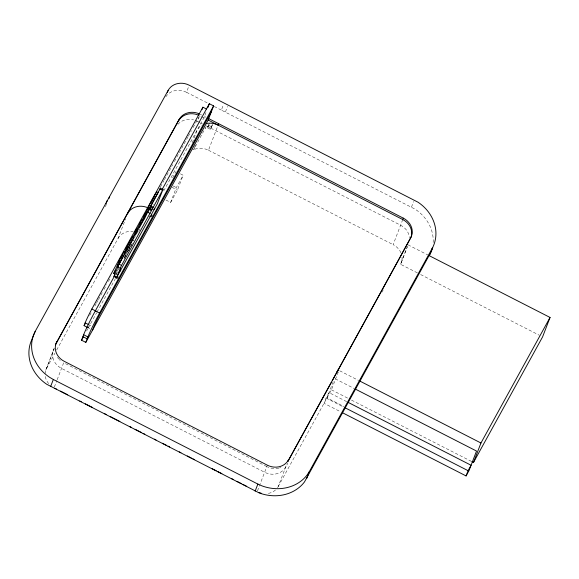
<?xml version="1.0" encoding="UTF-8"?>
<svg xmlns="http://www.w3.org/2000/svg" width="579" height="579" viewBox="0 0 579 579"><rect width="100%" height="100%" fill="white"/><g stroke="black" fill="none" stroke-linecap="round" stroke-linejoin="round"><path stroke-width="0.43" stroke-dasharray="2.9 2.17" d="M133.532 240.162L133.358 240.871L133.706 240.401M45.879 369.901L54.274 348.022M45.119 373.506A15.98 14.07 21 0 1 46.638 368.222L54.108 348.775A15.98 14.07 21 0 0 61.512 368.389L264.639 472.254A15.98 14.07 21 0 0 285.642 467.166L287.821 463.2M54.361 387.025L56.851 380.548M57.162 379.737L63.69 362.729L105.436 384.08M56.662 350.013L118.094 238.396L125.556 218.942M89.759 328.582L88.341 327.852L89.427 325.022L90.845 325.753M115.901 274.793L117.407 270.863M165.804 96.838A15.98 14.07 21 0 1 186.496 92.278L188.609 86.778M199.878 122.574L197.475 121.344L199.646 115.691L201.065 116.415M192.286 142.774L197.106 130.217A15.98 14.07 21 0 1 202.411 125.013M165.912 200.016L170.646 202.44L176.342 187.589L183.145 175.234L179.989 173.62M205.958 112.521L203.902 117.87L163.372 191.511M170.646 202.44L177.442 190.086L183.145 175.234M192.235 148.991L193.661 149.715L206.008 126.787M208.722 124.688L207.499 127.872A1.723 1.52 21 0 0 205.4 128.379M209.54 123.095L207.499 127.872L210.343 129.32L212.515 124.731M210.343 129.32L212.175 124.55M212.377 124.55L211.024 128.089L208.179 126.635A3.199 2.815 21 0 0 206.167 126.258M433.164 242.529A40.002 35.218 21 0 0 415.309 209.28L221.373 110.111L223.48 104.611M195.065 146.074A7.151 0.405 -62.9 0 0 194.877 146.53L193.661 149.715L194.544 149.31A15.98 14.07 21 0 1 208.469 150.236L218.109 125.129M225.441 111.906L227.547 106.406M257.489 490.891L267.353 465.183M277.529 487.663A15.98 14.07 21 0 0 278.173 486.613L286.576 464.742M346.691 401.645L329.031 392.62L326.042 398.055L324.023 403.302L340.879 411.922M333.2 381.756L327.019 397.867L343.868 406.487M278.173 486.613L331.441 389.826L338.91 370.379M400.943 252.813A15.98 14.07 21 0 0 393.134 244.656L402.767 219.55M411.495 207.036L413.601 201.535M417.394 272.89L400.538 264.277L407.696 245.634M401.305 262.598L407.218 247.204M137.534 233.033L137.997 231.976M152.994 204.836L153.232 204.322M130.861 245.438L124.76 256.729M129.428 247.812L130.036 246.625M135.45 236.898L135.667 236.485M46.638 368.222L54.918 353.183M89.723 315.425L91.46 312.269M94.927 305.965L96.23 303.599M96.664 302.81L97.967 300.443M98.401 299.654L102.302 292.561M104.039 289.406L106.645 284.673M108.382 281.524L110.98 276.791M160.484 186.851L163.966 180.525M164.4 179.729L172.665 164.711M174.409 161.548L187.893 137.035M188.334 136.246L191.374 130.709M193.118 127.546L198.771 117.269M126.475 252.372L127.698 250.142M124.869 256.121L125.715 254.579M126.135 253.812L127.829 250.736M138.728 231.354L140.357 228.387M124.116 258.205L126.294 254.246M128.473 250.287L132.396 243.166M117.074 271.363L118.818 268.2M124.036 258.712L126.649 253.971M128.393 250.808L131.874 244.476M116.14 274.772L117.45 272.398M86.64 330.942L87.914 328.626M88.341 327.852L96.584 312.87M97.019 312.088L115.243 278.969M172.643 177.775L176.038 171.601M381.93 292.207L383.233 289.833M105.016 206.783L106.731 204.141M186.496 92.278L207.897 103.221M214.237 106.464L221.373 110.111M200.189 114.273L201.608 114.997M204.452 116.451L205.871 117.182M201.774 116.777L205.328 118.594M211.704 126.852L208.86 125.397A4.791 4.219 21 0 0 207.072 124.847M200.681 122.987L202.288 123.812M206.305 125.86L400.596 225.209A15.98 14.07 21 0 1 409.498 237.672M408.007 244.823L427.736 254.912M208.469 150.236L393.134 244.656M420.6 274.533L539.375 335.263M173.186 185.968L176.342 187.589M171.92 187.263L177.442 190.086M339.699 370.784L358.633 380.468M335.27 378.818L354.21 388.509M331.441 389.826L348.297 398.446M351.504 400.089L471.885 461.637M326.042 398.055L342.891 406.668M106.239 384.492L266.81 466.594M48.679 383.609A15.98 14.07 21 0 1 45.148 375.373M275.474 489.993A15.98 14.07 21 0 1 267.223 493.569M402.036 257.127A15.98 14.07 21 0 1 400.538 264.277M118.094 238.396A15.98 14.07 21 0 1 133.141 231.462M177.869 124.398A15.98 14.07 21 0 1 193.567 119.889M195.557 120.504A15.98 14.07 21 0 1 197.475 121.344M280.743 467.528A15.98 14.07 21 0 1 279.491 467.941M278.846 468.114A15.98 14.07 21 0 1 267.44 466.898M60.245 360.428A15.98 14.07 21 0 1 59.239 359.501M58.769 359.009A15.98 14.07 21 0 1 57.495 357.446M89.716 324.298A13.006 0.738 -62.9 0 1 90.078 323.444M118.015 269.293A1.44 1.267 21 0 1 118.818 268.699M195.297 145.532A7.151 0.405 -62.9 0 1 195.572 144.902"/><path stroke-width="0.87" d="M134.263 237.187L127.518 249.216L126.099 248.485L126.627 247.11L132.902 236.174L132.642 237.014M143.426 220.367L139.278 227.923M157.025 191.671C153.377 196.795 148.535 206.428 145.669 213.564M122.61 255.245L122.741 254.832L122.183 255.621A18.383 1.049 -62.9 0 0 120.418 258.813M131.013 239.981L130.999 239.684M140.219 223.038L139.944 223.335M154.731 196.028L150.547 203.439M124.239 252.285L124.499 251.445L122.784 254.109A40.269 2.294 -62.9 0 0 120.164 258.864L113.752 273.426L115.17 274.156M141.855 220.071L142.065 219.412L136.941 229.32M159.818 189.84L160.499 187.965L118.724 264.581L113.991 276.444L114.642 275.409M116.611 277.486L157.271 203.902L163.061 189.275L121.286 265.891L116.611 277.486L114.056 276.176M429.647 255.115L433.989 244.476A40.002 35.218 21 0 0 418.024 202.209L189.21 85.207A15.98 14.07 21 0 0 168.207 90.295L35.181 331.412L30.839 342.044A40.002 35.218 21 0 0 46.798 384.318L259.211 492.932A40.002 35.218 21 0 0 304.467 481.96L431.275 251.554A40.002 35.218 21 0 0 432.383 247.87M106.095 203.511L107.303 200.37M108.845 198.64L109.445 197.07M55.512 344.787A15.98 14.07 21 0 1 56.279 343.115L179.186 119.361A15.98 14.07 21 0 1 199.56 113.969M50.619 386.562L53.333 379.491L49.512 377.247A40.002 35.218 21 0 1 33.553 334.973L35.181 331.412M167.302 92.654L168.207 90.295M87.632 327.49L84.078 325.673L85.164 322.843A13.006 0.738 -62.9 0 1 91.844 308.998L202.903 107.202L206.457 109.018M128.277 211.871L127.735 213.282A15.98 14.07 21 0 1 148.108 207.89M162.337 189.123L209.337 103.721L213.6 105.899L208.165 120.048L85.808 342.384L81.545 340.206L83.644 334.742A19.606 1.115 -62.9 0 1 95.318 310.901L114.895 275.322M85.808 342.384L87.907 336.92A19.606 1.115 -62.9 0 1 99.574 313.08L213.6 105.899M92.604 330.03L93.689 327.207A13.006 0.738 -62.9 0 1 100.37 313.355L211.422 111.559M126.396 248.782L125.05 251.641L126.685 248.673M133.09 236.898L136.666 228.864L138.084 229.595L135.479 235.088M135.37 232.244L136.666 228.864M56.279 343.115L179.186 119.361M142.434 219.615L145.611 212.616L147.03 213.347L144.164 219.535M144.062 216.647L145.611 212.616M201.999 109.561L202.903 107.202M207.781 107.766L209.337 103.721M218.652 123.718L218.109 125.129A15.98 14.07 21 0 0 208.056 123.262L206.073 123.609M255.144 491.137L257.858 484.066L53.333 379.491M208.708 118.63L403.31 218.138A15.98 14.07 21 0 1 410.721 237.752L287.814 461.506L331.42 382.27M336.652 372.76L337.195 371.342M338.013 370.292L338.556 368.874M410.945 237.491A15.98 14.07 21 0 0 402.767 219.55L403.31 218.138M306.617 478.667L309.331 471.596L432.361 248.044M410.721 237.752L332.295 380.685M342.486 412.74L466.073 475.931L468.085 470.684L471.074 465.248L348.29 402.463M471.885 461.637L473.484 462.462L480.954 443.007L550.05 317.458L429.314 255.723M550.05 317.458L542.581 336.906L473.484 462.462M147.768 209.75L148.644 207.572M118.044 266.854L118.34 266.108M147.717 212.71L148.398 211.096M148.644 210.539L149.664 208.288M118.586 262.367L119.672 260.195M139.481 224.247L139.727 223.747M149.932 207.723L158.313 192.214M119.151 264.335L121.583 259.587A40.269 2.294 -62.9 0 1 124.203 254.832L125.846 252.162M126.099 248.485L129.906 241.566M84.078 325.673L85.381 323.306M113.752 273.426L115.315 270.581M81.545 340.206L83.246 337.116M466.073 475.931L469.062 470.503L476.531 451.048L355.788 389.312M309.331 471.596L307.181 474.889A40.002 35.218 21 0 1 261.925 485.861L257.858 484.066M208.165 120.048L402.767 219.55M160.441 188.233L162.996 189.536M159.869 188.971L162.424 190.274M150.569 205.863L153.124 207.173M150.091 206.732L152.646 208.042M149.425 208.093L151.98 209.395M149.237 208.585L151.792 209.895M148.919 209.403L151.481 210.713M147.587 212.124L150.149 213.434M143.976 215.583L145.394 216.314M135.03 231.832L136.456 232.563M126.627 247.11L128.046 247.834M125.585 250.258L127.004 250.989M360.218 381.271L480.954 443.007M118.992 264.096L121.547 265.406M117.624 266.868L120.186 268.178M345.301 407.898L468.085 470.684M91.844 308.998L96.107 311.176M95.318 310.901L99.574 313.08M85.164 322.843L88.717 324.66M83.644 334.742L87.907 336.92M82.898 336.667L87.161 338.845M54.853 388.248L56.46 389.074M60.469 391.122L67.7 394.82M79.743 400.979L81.35 401.797M85.359 403.853L92.589 407.544M104.633 413.703L106.232 414.521M110.249 416.576L119.882 421.505M129.515 426.426L131.122 427.251M135.139 429.3L141.558 432.585M143.165 433.41L144.772 434.228M154.405 439.157L156.012 439.975M162.438 443.261L166.448 445.316M168.055 446.134L169.661 446.952M179.295 451.881L180.901 452.706M187.321 455.984L191.338 458.04M192.945 458.858L194.551 459.683M212.211 468.715L216.228 470.763M217.834 471.588L221.851 473.636M231.484 478.565L233.091 479.39M237.101 481.439L241.117 483.494M242.724 484.312L246.734 486.367M261.078 493.163A15.98 14.07 21 0 1 259.088 492.548M178.643 120.779A15.98 14.07 21 0 1 199.017 115.38M117.747 276.386A1.44 1.267 21 0 1 116.683 278.311A1.44 1.267 21 0 1 115.301 276.364M151.901 214.932A1.44 1.267 21 0 1 149.643 216.162M120.707 269.959A1.44 1.267 21 0 1 120.092 271.066M154.694 208.194A1.44 1.267 21 0 1 153.753 209.432M288.356 460.088A15.98 14.07 21 0 1 267.353 465.183L64.233 361.318A15.98 14.07 21 0 1 56.822 341.704M117.595 264.958A12.977 0.738 -62.9 0 1 117.725 264.538"/></g></svg>
